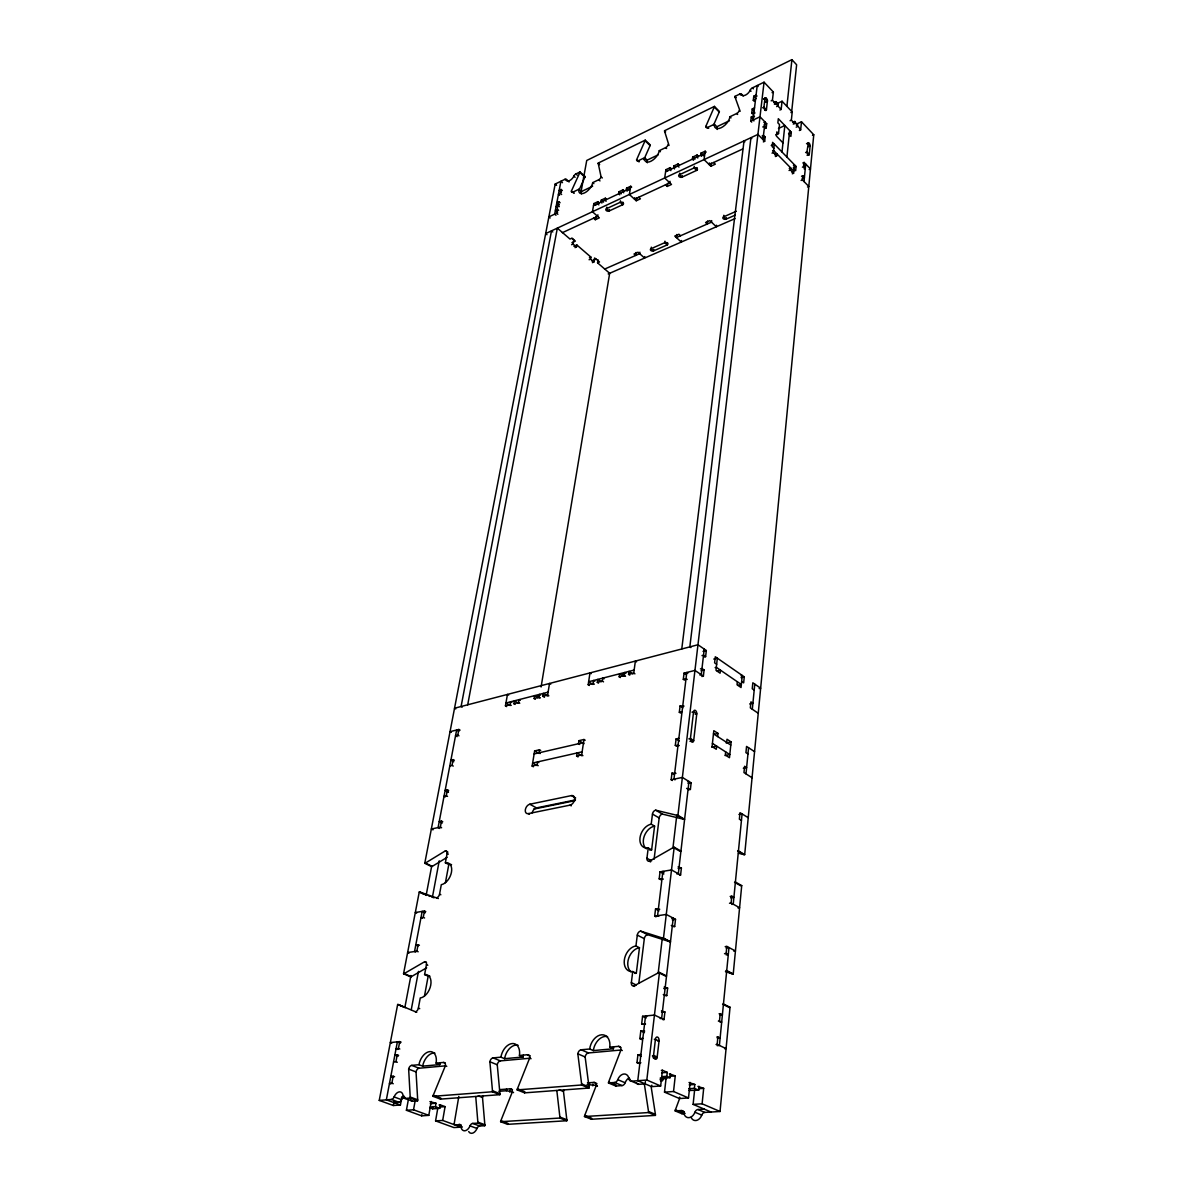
<?xml version="1.0" encoding="UTF-8"?>
<svg xmlns="http://www.w3.org/2000/svg" width="1193" height="1193" viewBox="0 0 1193 1193"><rect width="100%" height="100%" fill="white"/><g stroke="black" fill="none" stroke-linecap="round" stroke-linejoin="round"><path stroke-width="1.5" d="M810.136 145.621L809.689 143.965A2.475 1.118 67.7 0 0 808.422 142.638L806.9 151.973A2.103 0.954 67.7 0 0 807.944 154.747A2.103 0.954 67.7 0 0 809.272 154.434L810.136 145.621L808.422 146.381M679.727 1098.216L675.417 1109.818A3.892 2.833 -72.2 0 0 675.178 1110.907L681.337 1110.534A3.907 2.833 -72.4 0 1 683.813 1112.905A7.814 5.711 -72.3 0 0 688.838 1117.677A7.814 5.711 -72.3 0 0 694.923 1112.234A3.922 2.878 -72.5 0 1 697.98 1109.505L704.809 1112.413L720.035 1111.488L730.041 1007.25L723.465 1003.999A3.773 2.804 -68.3 0 0 722.615 1004.252L729.191 1007.489A3.758 2.804 -68.4 0 1 730.041 1007.25M725.463 971.654L732.427 973.92A3.698 2.744 -66.7 0 0 733.233 973.965L741.718 885.609L735.41 882.03A3.594 2.64 -63.1 0 0 734.575 882.298L740.898 885.877A3.579 2.64 -63.2 0 1 741.718 885.609M738.482 853.234L743.895 854.606A3.519 2.595 -61.7 0 0 744.686 854.606L813.76 134.749L801.487 121.761L796.387 124.132M745.998 773.884L748.563 747.728M752.321 709.268L754.781 684.141M804.007 181.545L805.722 164.067L803.426 165.081M724.598 1048.722L726.075 1048.587L717.157 1044.412L717.888 1036.985L716.784 1037.09M720.035 1022.237L721.69 1022.073L719.468 1020.999L720.199 1013.677L719.096 1013.782M726.134 954.877L728.297 954.609L726.134 953.475L726.82 946.422L725.195 946.631M737.99 907.962L739.6 907.724L731.1 903.012L731.786 896.182L730.176 896.42M807.497 187.003L808.794 186.436L802.412 179.904L802.829 175.684L801.532 176.251M804.022 168.81L805.32 168.243L803.724 166.588L804.127 162.412L802.844 162.994M716.665 664.262L714.607 662.846L715.293 656.761L744.268 676.849L743.657 682.873L741.658 681.486M773.825 148.305L772.154 146.605L772.632 142.37L796.089 166.453L795.656 170.659L794.031 169.003M720.035 1111.488L702.11 1103.793L703.676 1088.359L697.935 1086.42M799.37 130.514L800.652 129.918L801.487 121.761M688.898 1090.477L698.666 1090.193L699.053 1086.331M800.652 129.918L794.777 121.462L792.629 122.447M792.301 173.82L793.599 173.239L794.463 164.783L793.449 165.23M689.688 1090.82L689.897 1088.896M725.672 751.888L725.329 755.065L729.475 757.719L731.115 741.927L726.999 739.242L726.656 742.389M775.763 134.869L778.522 133.601L779.506 124.564L777.866 122.864L778.328 118.703L791.302 132.259L790.87 136.39L789.259 134.72M698.666 1090.193L694.401 1088.329L694.803 1084.467L689.017 1082.498M793.27 124.102L794.553 123.505L794.777 121.462M711.073 1112.04L693.118 1104.36L694.639 1089.716M737.349 681.755L737.035 684.782L741.047 687.541L742.255 675.462L741.077 675.745M793.599 173.239L790.348 169.928L790.571 167.795L789.274 168.377M786.903 157.029L789.691 130.574M791.705 111.426L796.626 64.78L791.913 59.65L586.732 160.473L580.931 192.446M666.126 1077.786L664.516 1092.147L679.503 1098.544L688.51 1097.948L690.15 1082.424M794.553 123.505L791.362 120.135L792.212 111.963L782.056 101.226L777.374 103.463M717.664 736.558L717.992 733.397L713.817 730.683L712.072 746.594L716.292 749.279L716.635 746.087L711.669 747.161M679.503 1098.544L679.667 1097.098M781.997 151.988L784.845 125.504L778.462 128.486M786.903 106.341L791.913 59.65M688.51 1097.948L673.538 1091.506L675.253 1075.877L669.362 1073.879M779.879 110.024L781.161 109.413L782.056 101.226M775.361 156.537L776.673 155.94L776.897 153.822L774.719 154.807M660.236 1078.025L670.048 1077.697L670.481 1073.789M781.161 109.413L777.911 105.998L778.134 103.94L775.942 101.629L773.795 102.643M776.673 155.94L773.347 152.555L774.272 144.055L771.245 145.457M646.74 1016.555L645.532 1015.989L637.763 1080.709L651.632 1086.644L660.668 1085.973L662.443 1070.255L661.325 1070.36M774.421 104.298L775.718 103.687L772.438 100.242L773.362 92.04L764.057 82.198L752.425 87.864A2.878 1.506 -45.9 0 0 750.129 90.265A5.741 3.012 -46.1 0 1 745.536 95.067A5.741 3.012 -46.1 0 1 741.628 94.411A2.863 1.491 -46.2 0 0 739.675 94.083L734.963 96.379A2.863 1.491 -46.3 0 0 734.977 96.916L740.152 111.307M670.048 1077.697L666.827 1076.28L667.26 1072.373L662.443 1070.255M775.718 103.687L775.942 101.629M662.905 1019.657L664.024 1019.553L664.904 1011.947L661.399 1010.933M665.664 995.708L666.783 995.588L667.633 988.087L664.173 987.058M673.598 926.678L674.686 926.529L675.506 919.326L666.276 914.449L654.674 916.149L655.539 908.977L659.729 909.245M679.518 875.17L680.592 874.991L681.397 867.997L678.056 866.923M688.808 789.751L690.389 789.438L691.15 782.817L682.366 777.433L671.167 779.745L671.957 773.139L675.984 773.318M701.842 676.506L703.378 676.133L704.094 669.944L701.991 668.527L700.455 668.9M704.079 657.03L705.615 656.642L706.316 650.543L697.965 644.757L454.533 708.224L455.741 708.925M763.356 141.922L764.668 141.311L765.145 137.061L763.475 135.346L762.163 135.957M764.892 128.501L766.204 127.905L766.681 123.684L760.001 116.78L750.77 121.149L751.709 122.118M653.496 1055.865L655.449 1039.178A3.027 1.834 84.9 0 1 657.582 1037.105A3.027 1.834 84.9 0 1 659.058 1040.833L657.134 1057.475A2.326 1.402 85.3 0 1 656.538 1058.862L656.239 1059.101A3.594 2.162 85.3 0 1 654.107 1058.295L653.645 1057.371A2.297 1.387 85.3 0 1 653.496 1055.865L652.377 1055.954M765.667 97.766L765.354 97.737A1.655 0.761 66.7 0 0 764.967 98.258L763.923 107.176A2.162 0.999 66.8 0 0 764.996 110.024A2.162 0.999 66.8 0 0 766.428 109.771L767.442 100.868A1.625 0.746 66.7 0 0 767.323 99.929L767.01 99.183A2.55 1.178 66.7 0 0 765.667 97.781M651.632 1086.644L651.796 1085.168M704.228 649.096L701.275 674.701L699.918 675.044M762.983 139.596L765.011 121.969L763.863 122.506M645.398 1081.559L645.13 1083.855L638.807 1084.333L631.44 1081.201A4.056 2.878 -70.5 0 1 628.95 1078.785A8.097 5.711 -70.6 0 0 623.999 1073.998A8.097 5.711 -70.6 0 0 617.765 1079.65A4.026 2.818 -70.5 0 1 614.649 1082.469L608.46 1082.946A4.041 2.818 -70.6 0 1 608.713 1081.812L620.942 1049.929A3.982 2.789 -69.5 0 0 618.496 1046.35L609.772 1047.156A13.809 9.574 -69.3 0 0 601.466 1034.808A13.809 9.574 -69.3 0 0 589.67 1049.005L581.17 1049.78A3.922 2.699 -69.4 0 0 577.83 1053.822L581.617 1083.9A3.982 2.729 -70.4 0 1 581.587 1084.989L588.999 1088.046A3.967 2.729 -70.6 0 0 589.014 1086.957L585.152 1056.968A3.907 2.699 -69.5 0 1 588.492 1052.942L621.061 1050.004M658.268 972.399L662.324 937.907M672.912 848.119L676.774 815.311M660.668 1085.973L646.815 1080.023L659.461 972.429L666.544 975.919A3.892 2.789 -67 0 0 665.679 976.172L658.596 972.683L633.781 986.014A3.877 2.729 -67.1 0 1 631.351 982.644L632.737 971.549A13.421 9.425 -66.3 0 1 624.327 960.067A13.421 9.425 -66.3 0 1 635.944 945.96L637.301 935.118A3.803 2.669 -65.4 0 1 640.611 931.107L662.667 938.086L669.676 941.68A3.833 2.744 -65.5 0 0 670.496 941.709L663.487 938.116A3.847 2.744 -65.3 0 1 662.667 938.086M663.487 938.116L674.179 847.209L680.949 851.056A3.698 2.625 -62.3 0 0 680.114 851.34L673.344 847.492L649.32 861.212A3.683 2.565 -62.7 0 1 646.934 858.244L648.231 847.94A12.78 8.873 -61.9 0 1 640 837.829A12.78 8.873 -61.9 0 1 651.214 824.154L652.467 814.073A3.624 2.505 -61.1 0 1 655.673 810.181L677.117 815.356A3.668 2.565 -60.9 0 0 677.922 815.341L684.603 819.278A3.654 2.58 -60.9 0 1 683.813 819.293L662.354 814.088L655.673 810.181M677.922 815.341L764.057 82.198M639.269 1063.604L636.973 1062.605L637.927 1054.806L640.909 1054.537M642.147 1039.685L639.866 1038.656L640.805 1030.961L644.682 1031.08M642.55 1024.355L641.655 1023.937L642.58 1016.302L654.45 1015.064L664.024 1019.553M660.907 879.793L659.192 878.853L660.027 871.844L671.495 869.936L680.592 874.991M676.55 746.162L675.313 745.386L676.103 738.929L678.862 738.303M680.532 713.071L679.324 712.281L680.085 705.958L684.036 706.092M684.499 680.129L683.306 679.339L684.051 673.135L694.952 670.421L703.378 676.133M750.77 121.149L751.277 116.959L753.573 115.87L754.513 116.839M752.679 114.096L751.739 113.126L752.246 108.966L754.528 107.862M754.23 101.301L753.29 100.331L753.782 96.201L756.064 95.097L757.003 96.081M638.851 983.062L644.309 938.682A3.788 2.669 -65.5 0 1 647.605 934.686L669.676 941.68M654.092 859.228L659.177 817.951A3.609 2.52 -61.2 0 1 662.354 814.088M681.77 648.977L744.029 140.908L744.879 141.773M634.84 973.324A13.391 9.44 -66.3 0 0 636.301 973.279L639.463 947.734L635.944 945.96M649.544 849.938A12.75 8.873 -62 0 0 651.632 849.848L654.584 826.093L651.214 824.154M723.838 215.277L723.644 216.828A2.028 1.342 6.6 0 0 723.241 218.692A2.028 1.342 6.6 0 0 726.075 219.139L735.112 215.202M726.269 217.588L726.075 219.139L723.644 216.828L736.305 211.265M716.546 225.223L716.352 226.759L709.85 220.63L705.585 222.509L707.21 224.045L707.613 220.959M711.684 220.616L711.475 222.166L676.401 237.571L676.834 234.514M709.373 162.994L709.149 164.574L742.508 149.095M713.608 162.502L715.308 164.172L710.849 166.23L711.267 163.083M634.93 673.851L633.737 673.076L635.377 661.071L636.555 661.861M701.439 156.313L700.768 153.286L705.197 151.198L704.049 159.594L710.849 166.23M629.77 675.163L628.577 674.388L628.994 671.391L632.961 673.97M624.61 675.805A2.505 1.089 8 0 0 622.806 675.849L623.029 674.179M694.281 166.349L694.072 167.915L696.623 170.39L682.053 177.146A2.088 1.417 8.2 0 1 679.145 176.683A2.088 1.417 8.2 0 1 679.488 174.715L679.712 173.149M625.505 676.252L624.297 675.477L624.729 672.479L625.922 673.255M693.506 160.25L692.387 159.176L692.686 157.088L697.085 155.015L697.756 158.028M697.01 167.646L696.623 170.39A2.103 1.432 7.7 0 0 696.995 168.392A2.103 1.432 7.7 0 0 694.072 167.915L679.488 174.715L682.053 177.146L682.277 175.58M620.39 677.564L619.197 676.789L619.614 673.791L622.806 675.849M681.501 240.524L681.292 242.06L674.761 236.065L678.921 234.246L680.547 235.752M664.933 241.18L664.71 242.701L667.155 244.923L653.57 250.888A1.968 1.268 8.8 0 1 650.811 250.441A1.968 1.268 8.8 0 1 651.11 248.681L651.333 247.16M603.524 681.859L602.331 681.099L602.763 678.131L603.956 678.892M674.463 168.959L673.806 165.961L678.146 163.933L677.833 166.006L678.951 167.08M667.498 242.641L667.155 244.923A1.983 1.282 8.4 0 0 667.469 243.148A1.983 1.282 8.4 0 0 664.71 242.701L651.11 248.681L653.57 250.888L653.794 249.367M670.034 181.276L669.795 182.827L634.527 199.201L634.765 197.665M598.513 683.142L597.32 682.381L597.753 679.413L601.347 681.695M582.9 755.661L581.662 754.93L583.974 739.496L578.933 740.659L578.471 743.731L579.709 744.462M671.182 168.571L670.212 167.661L665.918 169.674L664.665 177.981L671.51 184.438L667.215 186.436L667.677 183.319M594.353 684.2L593.16 683.44L593.607 680.472L594.8 681.233M670.212 167.661L670.869 170.644M578.053 756.914L576.607 756.064L577.084 752.977L581.796 755.765M589.387 685.468L588.194 684.707L589.968 672.912L591.161 673.672M644.816 256.555L644.593 258.061L638.016 252.23L634.02 254.005L635.66 255.451L636.137 252.439M639.91 252.185L639.672 253.691L604.568 269.111M631.679 187.137L630.709 186.242L629.367 194.474L636.242 200.767L636.734 197.695M533.375 766.771L532.138 766.07L534.628 750.919L539.46 749.8L540.697 750.516M547.736 696.086L543.337 693.401L542.86 696.309L547.617 695.087L549.526 683.455L550.719 684.2M532.138 766.07L536.984 764.981L537.491 761.924L538.729 762.64M539.46 749.8L538.968 752.828L540.205 753.544M539.818 697.577A2.416 1.014 9.2 0 0 537.864 697.577L534.643 695.623L534.166 698.531L538.893 697.308L539.37 694.415L540.578 695.146M624.401 190.999L623.104 189.821L622.761 191.864L623.73 192.759M541.085 686.989L609.668 273.301L597.559 262.833L598.066 259.835M623.149 202.348L622.776 204.659L609.101 210.997A2.013 1.327 10.4 0 1 606.283 210.55A2.013 1.327 10.4 0 1 606.521 208.686L606.79 207.15M630.709 186.242L626.549 188.196L626.221 190.254L627.19 191.134M623.104 189.821L618.973 191.76L618.645 193.803L619.764 194.832M537.864 697.577L538.132 695.951M620.449 200.782L620.196 202.318L606.521 208.686L609.101 210.997L609.369 209.461M458.828 1096.397L454.041 1124.581L461.259 1125.074M592.429 262.639L593.89 261.983L594.591 257.971L596.246 259.403M518.403 703.229L514.392 700.828L513.9 703.706L518.537 702.513L519.03 699.635L520.237 700.366M606.312 199.052L605.343 198.187L604.985 200.215L606.119 201.244M508.65 695.146L507.457 694.43L505.429 705.868L510.037 704.69L510.544 701.812L511.752 702.543M599.199 202.84L597.902 201.677L597.544 203.72L598.841 204.868M429.674 1107.73L432.656 1108.834L439.755 1108.327L440.351 1104.882L445.078 1106.642L442.678 1120.436L435.579 1120.898L437.861 1107.79M593.592 218.2L595.307 219.721L595.844 216.679M597.887 214.8L597.618 216.336L562.365 232.68M589.088 259.746L590.55 259.105L590.893 257.091L576.83 244.953L573.908 246.28M605.343 198.187L601.272 200.096L600.929 202.124L601.898 203.004M597.902 201.677L593.875 203.571L592.429 211.728L599.333 217.857L595.307 219.721M430.076 1107.104L435.4 1106.716L436.012 1103.271L429.912 1101.601M408.409 1099.409L406.41 1110.28L421.681 1115.843L428.794 1115.366L431.255 1101.497M432.656 1108.834L433.074 1106.463M574.996 247.622L576.473 246.966L576.83 244.953M421.681 1115.843L421.919 1114.53M571.596 244.699L573.058 244.028L573.788 239.987L572.073 238.511M406.41 1110.28L413.524 1109.788L415.194 1100.617M424.514 995.901L428.168 976.142L424.604 974.592L426.438 964.66A3.49 2.162 -66.1 0 0 424.708 961.692L404.233 973.563A3.475 2.118 -66.2 0 1 403.547 973.786L419.25 892.036A3.355 2.043 -64.3 0 1 419.861 892.051L438.368 898.538M445.421 882.701L448.792 864.493L445.377 862.793L447.092 853.502A3.34 2.043 -63.3 0 0 445.377 850.863L425.439 863.031A3.311 2.013 -63.4 0 1 424.768 863.285L555.177 184.065L564.96 179.293A2.61 1.312 -49.8 0 1 566.541 179.711A5.234 2.625 -49.6 0 0 569.702 180.531A5.234 2.625 -49.6 0 0 573.833 176.146A2.625 1.312 -49.6 0 1 575.906 173.954L580.007 171.956L585.077 176.534A2.625 1.327 -49.5 0 1 584.898 177.131L579.142 189.806M397.657 1004.506L404.859 1007.489A3.519 2.147 -67.3 0 1 405.501 1007.548L398.283 1004.566A3.534 2.147 -67.2 0 0 397.657 1004.506L379.24 1100.393L393.317 1105.508L400.43 1104.986L401.892 1097.098M416.73 1012.335L415.373 1011.768A3.564 2.192 -67.2 0 0 418.37 1008.1L420.249 997.974A12.362 7.635 -66.7 0 0 430.733 985.209A12.362 7.635 -66.7 0 0 424.604 974.592M436.638 897.718A3.385 2.088 -64.3 0 0 439.546 894.154L441.306 884.684A11.781 7.247 -63.8 0 0 451.446 872.262A11.781 7.247 -63.8 0 0 445.377 862.793M401.415 1097.292L403.473 1098.052L403.666 1096.964M467.701 704.795L557.34 228.131L569.986 239.047L571.939 238.138L575.369 241.105L571.939 242.671M393.317 1105.508L393.809 1102.884M394.212 1100.528L393.824 1102.586L398.865 1102.213A3.683 2.267 -69.5 0 0 401.549 1099.678A7.382 4.563 -69.6 0 1 403.935 1096.128M411.302 1009.502L418.46 971.4M432.373 897.36L439.233 860.809M404.979 1006.847L410.929 975.516M426.229 894.884L431.762 865.745M390.872 1083.945L389.47 1083.423L391.856 1083.214L393.183 1076.22L394.57 1076.742M393.556 1061.934L395.927 1061.71L397.239 1054.791L398.611 1055.328M397.91 1049.437L396.076 1048.707L398.432 1048.468L399.73 1041.608L401.102 1042.145M408.96 953.132L407.633 952.551L416.849 951.194L418.087 944.692L419.414 945.288M422.262 918.356L420.965 917.745L423.261 917.372L424.469 911.005L425.767 911.616M433.044 829.836L431.359 828.986L440.351 827.137L441.485 821.097L442.752 821.753M445.302 796.879L444.05 796.223L446.301 795.731L447.42 789.811L448.657 790.482M449.806 765.921L452.043 765.399L453.131 759.598L454.369 760.269M457.173 736.618L455.547 735.708L457.769 735.156L458.843 729.46L460.066 730.146M550.167 217.991L548.884 216.872L556.609 213.204L557.37 209.222L558.652 210.341M560.084 202.735L558.801 201.602L558.056 205.569L559.338 206.702M559.562 195.294L558.428 194.31L560.367 193.385L561.098 189.448L562.38 190.582M651.169 1086.898L655.404 1114.337A3.833 2.744 -72.1 0 1 655.404 1115.395L591.4 1119.258L584.481 1116.529A3.758 2.595 -71.5 0 1 584.719 1115.47L596.157 1085.779A3.713 2.565 -70.6 0 0 593.95 1082.394L587.448 1082.886M564.006 1089.895A3.654 2.49 -70.5 0 0 563.484 1091.535L566.824 1119.735A3.698 2.52 -71.5 0 1 566.794 1120.749L507.577 1124.328L500.613 1121.703A3.639 2.386 -71 0 1 500.866 1120.689L512.259 1092.087A3.594 2.371 -70.1 0 0 510.306 1088.821L499.673 1089.627M588.999 1088.046L524.607 1092.848L517.151 1089.895A3.892 2.58 -70.1 0 1 517.434 1088.806L529.603 1058.176A3.847 2.55 -69.2 0 0 527.47 1054.731L519.432 1055.462A13.347 8.769 -69.1 0 0 512.185 1043.547A13.347 8.769 -69.1 0 0 500.911 1057.177L493.067 1057.893A3.788 2.461 -69.1 0 0 489.876 1061.77L492.47 1090.73A3.847 2.505 -70 0 1 492.411 1091.774L499.867 1094.682A3.833 2.505 -70.1 0 0 499.927 1093.638L497.257 1064.753A3.773 2.475 -69.2 0 1 500.434 1060.89L530.467 1058.176M499.867 1094.682L440.456 1099.111L432.984 1096.307A3.758 2.371 -69.7 0 1 433.268 1095.263L445.377 1065.781A3.713 2.341 -68.9 0 0 443.513 1062.456L436.086 1063.127A12.899 8.068 -68.8 0 0 429.734 1051.615A12.899 8.068 -68.8 0 0 418.952 1064.708L411.704 1065.379A3.668 2.267 -68.8 0 0 408.647 1069.107L410.213 1097.023A3.728 2.297 -69.6 0 1 410.124 1098.037L417.595 1100.811A3.713 2.297 -69.7 0 0 417.684 1099.797L416.044 1071.94A3.654 2.267 -68.9 0 1 419.086 1068.227L444.855 1065.901M713.474 125.354L719.23 112.067A2.818 1.476 -46.7 0 0 719.394 111.456L714.413 106.401L664.59 130.708A2.759 1.417 -47.7 0 0 664.576 131.2L669.019 145.486M707.703 128.292L705.824 126.398L714.249 107.027A2.818 1.461 -46.8 0 0 714.413 106.401M643.817 159.713L650.096 145.561A2.714 1.402 -48.2 0 0 650.274 144.95L645.234 140.148L598.275 163.053A2.654 1.342 -49.1 0 0 598.245 163.516L601.063 176.788L602.331 177.951M638.851 161.771L636.63 159.683L645.055 140.759A2.714 1.387 -48.2 0 0 645.234 140.148M573.326 192.759L571.417 191.044L579.828 172.553A2.625 1.312 -49.5 0 0 580.007 171.956M424.768 863.285L431.583 866.625A3.296 2.013 -63.5 0 0 432.254 866.372L447.166 857.305M403.547 973.786L410.675 976.858A3.46 2.118 -66.3 0 0 411.361 976.635L426.662 967.791M583.541 177.28L585.077 176.534M561.098 189.448L559.174 190.388L561.411 192.356M753.29 100.331L755.572 99.228M772.08 92.651L773.362 92.04M763.669 98.885L764.967 98.273M763.639 99.138L764.937 98.527L767.412 101.122L765.697 101.957M571.417 191.044A2.64 1.342 -49.7 0 0 572.998 192.088L578.873 189.269A9.305 4.727 -49.5 0 0 584.54 192.923A9.305 4.727 -49.5 0 0 592.727 182.618L598.707 179.755A2.669 1.357 -49.2 0 0 601.063 176.788M636.63 159.683A2.729 1.402 -48.4 0 0 638.374 160.697L644.608 157.715A9.633 4.996 -48.2 0 0 650.826 161.294A9.633 4.996 -48.2 0 0 659.282 150.661L665.634 147.619A2.774 1.432 -47.9 0 0 668.065 144.562M705.824 126.398A2.833 1.491 -47 0 0 707.732 127.397L714.353 124.221A9.991 5.264 -46.7 0 0 721.198 127.711A9.991 5.264 -46.7 0 0 729.952 116.735L736.692 113.499A2.878 1.521 -46.4 0 0 739.213 110.352M765.727 101.688L767.442 100.868M558.801 201.602L556.877 202.527L558.965 204.361M581.438 193.833A9.29 4.742 -49.5 0 1 581.438 191.551L590.938 187.018M591.803 186.6L592.667 186.183M644.608 157.715L647.143 160.116L658.133 154.851M714.353 124.221L716.874 126.741L729.519 120.687M771.155 100.853L772.438 100.242M559.085 204.957L556.117 206.493L557.727 207.895M751.739 113.126L754.036 112.038L754.975 113.007M762.64 107.788L763.923 107.176L766.428 109.771L765.131 110.382M557.37 209.222L555.431 210.132L557.683 212.1M776.434 104.76L778.134 103.94M776.628 106.609L777.911 105.998M764.087 124.907L766.681 123.684M593.518 205.614L630.366 188.3M665.605 171.747L704.914 153.286M790.944 112.574L792.212 111.963M762.789 126.995L764.534 126.175L766.204 127.905M790.079 120.732L791.362 120.135M762.968 138.075L765.145 137.061M796.402 125.131L797.685 124.534M636.242 200.767L640.417 198.843L638.702 197.263M796.193 127.174L797.476 126.577M788.558 133.527L791.302 132.259M772.557 150.885L773.571 150.422L793.807 171.106L791.794 172.016M772.035 153.151L773.347 152.555M812.493 135.331L813.76 134.749M806.498 143.727L807.765 143.145M808.392 146.635L810.107 145.859L807.75 143.399M805.618 152.54L806.9 151.973L809.272 154.434L807.139 155.388M589.431 257.748L590.893 257.091M793.315 167.676L796.089 166.453M789.05 170.495L790.348 169.928M591.907 260.999L596.172 259.09L599.512 261.968L597.559 262.833M802.427 167.169L803.724 166.588M809.182 169.555L810.479 168.974L804.127 162.412M802.263 178.279L804.425 177.325L802.829 175.684M801.114 180.471L802.412 179.904M608.206 273.928L735.037 218.617M703.065 651.378L706.316 650.543M548.094 692.164L505.936 703.005L510.216 705.54M634.139 670.063L588.641 681.755L592.876 684.439M588.194 684.707L593.16 683.44M597.32 682.381L602.331 681.099M619.197 676.789L624.297 675.477M628.577 674.388L633.737 673.076M702.006 655.598L703.527 655.211L705.615 656.642M713.772 659.073L717.321 658.178L715.994 670.362L720.11 673.18L720.438 670.138L717.187 670.943M458.843 729.46L450.044 731.667L451.252 732.353M701.022 670.72L704.094 669.944M715.129 667.603L716.307 667.305L741.33 684.499L737.796 685.349M683.306 679.339L686.02 678.668L687.213 679.458M741.047 677.639L744.268 676.849M453.131 759.598L450.909 760.12L453.787 761.701M759.151 688.57L760.657 688.212L752.828 682.784L752.231 688.779L754.2 690.136M679.324 712.281L682.068 711.639M692 712.176L693.551 711.818A2.654 1.551 76.8 0 1 695.43 710.476A2.654 1.551 76.8 0 1 696.757 713.906L693.685 740.599A2.669 1.581 77.4 0 1 691.776 741.986A2.669 1.581 77.4 0 1 690.434 738.527L693.551 711.818L696.757 713.906L695.206 714.264M749.681 703.945L752.917 703.199L750.934 701.857L750.337 707.926L758.256 713.28M534.136 753.931L583.511 742.568M582.124 751.829L532.645 763.028L537.014 765.533M576.607 756.064L581.662 754.93M447.42 789.811L445.183 790.303L448.493 792.077M447.241 792.361L448.076 792.167M688.868 738.87L690.434 738.527L693.685 740.599L690.031 741.39M714.696 734.127L717.992 733.397M675.313 745.386L679.309 745.55M726.179 742.985L731.115 741.927M725.076 755.527L729.788 754.543L712.415 743.388M441.485 821.097L439.233 821.574L442.171 823.081M529.528 814.312L528.26 813.626A5.1 3.281 -61.8 0 1 525.352 809.689A5.1 3.281 -61.8 0 1 529.796 804.231L571.462 795.597L575.637 797.953M532.138 812.895A5.085 3.281 -61.9 0 1 536.492 807.9L575.473 799.906M533.644 809.122L574.966 800.667M743.328 768.232L746.609 767.561L744.596 766.264L743.97 772.587L752.067 777.747M528.26 813.626L570.015 805.141A5.19 3.415 -61.3 0 0 574.564 799.578A5.19 3.415 -61.3 0 0 571.462 795.597M687.556 781.758L688.972 781.475L678.325 873.738L676.893 873.962M688.003 783.443L691.15 782.817M686.616 788.424L690.389 789.438M738.899 814.521L742.076 813.924L733.233 904.205L731.801 904.413M678.161 868.534L681.397 867.997M424.469 911.005L415.313 912.526L416.625 913.137M659.192 878.853L663.338 879.092M418.087 944.692L415.775 945.035L417.982 946.034M730.698 897.852L733.904 897.36L731.786 896.182M729.505 903.25L731.1 903.012M671.763 918.312L673.21 918.103L661.638 1018.434L660.161 1018.583M672.241 919.803L675.506 919.326M671.286 925.47L674.686 926.529M726.105 947.943L728.983 947.57L719.394 1045.471L717.187 1045.665M733.829 951.179L735.44 950.97L726.82 946.422M724.509 953.684L726.134 953.475M663.755 988.535L667.633 988.087M663.293 994.559L666.783 995.588M661.563 1012.29L664.904 1011.947M399.73 1041.608L390.335 1042.578L391.722 1043.129M720.214 1014.975L722.406 1014.751L720.199 1013.677M641.655 1023.937L645.517 1024.056M718.365 1021.104L719.468 1020.999M397.239 1054.791L394.868 1055.03L398.089 1056.282M639.866 1038.656L642.848 1038.372M654.316 1039.282L659.058 1040.833L657.567 1040.967M717.366 1038.298L720.125 1038.044L717.888 1036.985M418.952 1064.708L422.65 1066.139L439.785 1064.588A12.884 8.068 -68.8 0 0 440.008 1062.799M500.911 1057.177L504.609 1058.683L523.116 1056.998A13.317 8.769 -69.1 0 0 523.309 1055.134M589.67 1049.005L593.339 1050.586L613.426 1048.766A13.779 9.574 -69.4 0 0 613.575 1046.828M716.054 1044.516L717.157 1044.412M393.183 1076.22L390.812 1076.429L393.272 1077.354M653.436 1057.326L657.194 1056.998L653.555 1055.373M653.197 1057.818L657.134 1057.475M636.973 1062.605L640.88 1062.754M661.623 1072.82L667.26 1072.373M661.742 1076.668L666.827 1076.28M669.631 1076.325L675.253 1075.877M403.473 1098.052L405.247 1097.918M379.24 1100.393L391.379 1099.469L398.865 1102.213M391.379 1099.469A3.683 2.252 -69.4 0 0 394.078 1096.934A7.412 4.548 -69.5 0 1 399.506 1091.849A7.412 4.548 -69.5 0 1 403.159 1096.233A3.713 2.297 -69.5 0 0 404.994 1098.44L410.124 1098.037M432.984 1096.307L492.411 1091.774M498.853 1091.312L506.354 1090.745L512.572 1091.878M517.151 1089.895L581.587 1084.989M587.06 1084.601L597.29 1085.496M631.44 1081.201L646.815 1080.023M660.4 1079.024L666.604 1078.547M660.445 1080.739L662.562 1080.59A13.272 9.619 -70.9 0 1 663.114 1077.771M404.994 1098.44L412.48 1101.199L417.595 1100.811M608.46 1082.946L615.842 1086.048L622.03 1085.585A4.011 2.833 -70.6 0 0 625.132 1082.767A8.068 5.711 -70.8 0 1 629.099 1077.861M430.241 1103.689L436.012 1103.271M689.196 1084.884L694.803 1084.467M439.024 1104.986L440.351 1104.882M688.793 1088.732L694.401 1088.329M439.755 1107.029L445.078 1106.642M698.621 1088.717L703.676 1088.359M664.516 1092.147L673.538 1091.506M693.118 1104.36L702.11 1103.793M459.066 1124.283A3.579 2.282 -70.7 0 1 460.945 1126.446A7.173 4.593 -70.7 0 0 464.703 1130.8A7.173 4.593 -70.7 0 0 470.012 1125.894A3.594 2.311 -70.8 0 1 472.682 1123.433L477.796 1123.12L484.776 1125.7A3.579 2.326 -70.9 0 0 484.835 1124.716L482.509 1097.515A3.534 2.297 -70.1 0 1 483.21 1095.621M500.613 1121.703L559.845 1118.05L566.794 1120.749M584.481 1116.529L648.515 1112.562L655.404 1115.395M697.98 1109.505L704.243 1109.117M472.682 1123.433L479.661 1126.013L484.776 1125.7M675.178 1110.907L682.038 1113.785L684.35 1113.651M428.854 896.032L429.883 896.39M431.97 897.091L434.073 897.807M400.43 1104.986L386.353 1099.857L397.373 1041.847L400.43 1043.055M413.524 1109.788L428.794 1115.366M442.678 1120.436L461.035 1127.146M435.579 1120.898L453.922 1127.564L462.287 1127.072L460.945 1126.446M394.078 1096.934L401.549 1099.678M470.012 1125.894L477.006 1128.459A3.579 2.326 -71 0 1 479.661 1126.013M410.213 1097.023L417.684 1099.797M475.739 1096.546L477.856 1122.136L484.835 1124.716M435.4 1106.716L439.755 1108.327M403.159 1096.233L404.561 1096.755M391.856 1083.214L393.243 1083.736M433.268 1095.263L440.739 1098.067A3.743 2.371 -69.8 0 0 440.456 1099.111M500.866 1120.689L507.845 1123.314A3.624 2.386 -71.1 0 0 507.577 1124.328M408.647 1069.107L416.044 1071.94M478.199 1095.845L482.509 1097.515M395.927 1061.71L397.314 1062.247M411.704 1065.379L419.086 1068.227M492.47 1090.73L499.927 1093.638M556.818 1090.506L559.875 1117.021L566.824 1119.735M445.377 1065.781L446.764 1066.333M512.259 1092.087L513.557 1092.609M398.432 1048.468L399.804 1049.02M436.086 1063.127L439.785 1064.588M517.434 1088.806L524.875 1091.759A3.877 2.58 -70.3 0 0 524.607 1092.848M584.719 1115.47L591.653 1118.214A3.743 2.595 -71.7 0 0 591.4 1119.258M443.513 1062.456L445.362 1063.187M510.306 1088.821L512.468 1089.671M489.876 1061.77L497.257 1064.753M559.204 1089.805L563.484 1091.535M493.067 1057.893L500.434 1060.89M581.617 1083.9L589.014 1086.957M644.354 1083.99L648.515 1111.503L655.404 1114.337M529.603 1058.176L530.989 1058.758M596.157 1085.779L597.439 1086.316M519.432 1055.462L523.116 1056.998M418.37 1008.1L419.727 1008.667M527.47 1054.731L530.244 1055.88M593.95 1082.394L596.947 1083.632M614.649 1082.469L622.03 1085.585M681.337 1110.534L684.335 1111.801M683.813 1112.905L685.11 1113.442M608.713 1081.812L609.653 1082.215M610.577 1082.603L616.11 1084.914A4.011 2.818 -70.8 0 0 615.842 1086.048M675.417 1109.818L682.277 1112.696A3.877 2.833 -72.4 0 0 682.038 1113.785M617.765 1079.65L625.132 1082.767M694.923 1112.234L701.767 1115.127A3.907 2.878 -72.7 0 1 704.809 1112.413M398.283 1004.566L416.133 1012.037M628.95 1078.785L630.336 1079.382M577.83 1053.822L585.152 1056.968M404.233 973.563L411.361 976.635M581.17 1049.78L588.492 1052.942M660.221 1079.576L662.562 1080.59M609.772 1047.156L613.426 1048.766M424.708 961.692L426.483 962.483M620.942 1049.929L622.314 1050.541M426.438 964.66L427.78 965.241M618.496 1046.35L620.778 1047.365M637.927 1054.806L641.118 1056.223M416.849 951.194L418.176 951.775M415.716 952.059L414.538 951.522L422.173 911.392L425.215 912.809M640.805 1030.961L644.429 1032.616M423.261 917.372L424.574 917.984M642.58 1016.302L646.188 1017.972M419.861 892.051L424.186 894.109M425.483 894.72L426.766 895.332A3.355 2.043 -64.4 0 0 426.14 895.317L425.29 894.914M419.25 892.036L420.98 892.856M421.845 893.274L423.56 894.094M633.781 986.014L634.676 986.432M439.546 894.154L440.843 894.78M631.351 982.644L636.257 985M632.737 971.549L636.301 973.279M425.439 863.031L432.254 866.372M445.377 850.863L447.927 852.145M447.092 853.502L448.374 854.143M637.301 935.118L644.309 938.682M440.351 827.137L441.619 827.778M439.785 828.464L438.085 827.599L456.636 730.012L458.798 731.234M640.611 931.107L647.605 934.686M733.233 973.965L726.731 970.625A3.713 2.744 -66.5 0 1 725.911 970.565L732.427 973.92M658.73 916.328L657.567 915.732L662.89 871.367L664.173 872.083M654.674 916.149L655.986 916.835M446.301 795.731L447.539 796.387M655.539 908.977L659.013 910.811M452.043 765.399L453.265 766.07M529.796 804.231L536.492 807.9M660.027 871.844L663.89 873.962M649.32 861.212L650.603 861.913M646.934 858.244L651.632 860.839M648.231 847.94L651.632 849.848M570.015 805.141L571.268 805.842M457.769 735.156L458.977 735.842M536.984 764.981L538.222 765.682M534.628 750.919L538.938 753.409M462.168 707.136L461.094 706.51L551.494 230.86L552.791 231.979M652.467 814.073L659.177 817.951M744.686 854.606L738.452 850.937A3.534 2.595 -61.6 0 1 737.662 850.937L743.895 854.606M677.117 815.356L683.813 819.293M505.429 705.868L506.637 706.584M510.037 704.69L511.245 705.406M578.933 740.659L584.048 743.716M513.9 703.706L515.108 704.422M583.974 739.496L585.196 740.227M518.537 702.513L519.745 703.244M671.167 779.745L672.405 780.49M534.166 698.531L535.374 699.262M542.86 696.309L544.455 697.279M538.893 697.308L540.101 698.054M675.059 779.834L673.956 779.163L686.765 672.464L687.824 673.18M741.435 820.426L739.377 819.173L740.018 812.672L748.235 817.697M547.617 695.087L548.825 695.817M671.957 773.139L674.448 774.645M676.103 738.929L679.354 740.987M747.951 753.961L745.938 752.649L746.55 746.415L754.572 751.65M713.459 733.844L730.772 745.058M680.085 705.958L682.903 707.792M684.051 673.135L686.437 674.746M690.881 647.59L689.837 646.874L750.949 137.672L751.799 138.537M546.976 234.693L545.678 233.574L757.928 134.421L764.668 141.311M573.058 244.028L576.473 246.966M590.55 259.105L593.89 261.983M556.609 213.204L557.906 214.322M555.968 215.247L554.67 214.129L560.919 181.261L562.5 182.678M560.367 193.385L561.635 194.519M555.177 184.065L556.594 185.318M572.998 192.088L574.28 193.236M564.96 179.293L566.556 180.71M578.873 189.269L581.438 191.551M593.875 203.571L595.814 205.315M566.541 179.711L569.076 181.977M573.833 176.146L575.101 177.295M575.906 173.954L577.173 175.103M601.272 200.096L603.539 202.124M592.727 182.618L593.846 183.633M579.828 172.553L584.898 177.131M598.707 179.755L599.99 180.918M618.973 191.76L621.24 193.818M626.549 188.196L628.815 190.269M598.275 163.053L599.542 164.216M598.245 163.575L599.512 164.738M665.515 184.826L667.215 186.436M638.374 160.697L639.329 161.607M665.918 169.674L667.528 171.195M645.055 140.759L650.096 145.561M659.282 150.661L660.4 151.72M673.806 165.961L675.417 167.497M678.146 163.933L679.1 164.843M665.634 147.619L666.589 148.528M664.59 130.708L665.53 131.618M664.59 131.23L665.53 132.155M692.686 157.088L694.923 159.251M697.085 155.015L698.039 155.94M700.768 153.286L703.318 155.776M705.197 151.198L706.152 152.137M707.732 127.397L708.687 128.337M714.249 107.027L719.23 112.067M729.952 116.735L731.041 117.853M736.692 113.499L737.632 114.453M734.977 96.916L735.917 97.886M751.277 116.959L753.484 119.225M753.916 120.925L753.066 120.061L757.212 85.523L758.137 86.507M752.246 108.966L754.438 111.232M782.981 142.862L776.404 136.091L776.867 131.901L778.522 133.601M734.963 96.379L735.887 97.349M741.628 94.411L743.179 96.022M739.675 94.083L740.614 95.052M750.129 90.265L751.053 91.235M753.782 96.201L755.959 98.482M752.425 87.864L753.35 88.834M717.202 129.455A9.976 5.279 -46.7 0 1 716.874 126.741M647.367 162.785A9.619 4.996 -48.1 0 1 647.143 160.116M559.875 1117.021A3.713 2.52 -71.3 0 1 559.845 1118.05M648.515 1111.503A3.847 2.744 -72 0 1 648.515 1112.562M701.767 1115.127A7.784 5.711 -72.5 0 1 696.354 1120.451A7.784 5.711 -72.5 0 1 691.09 1117.274M477.006 1128.459A7.143 4.608 -70.8 0 1 468.67 1131.575M477.856 1122.136A3.594 2.326 -70.8 0 1 477.796 1123.12M592.951 1084.034A12.84 8.828 -70.5 0 1 592.802 1085.839M589.536 1082.618A12.855 8.828 -70.4 0 1 589.387 1084.422M509.978 1090.342A12.437 8.142 -70.1 0 1 509.799 1092.087M506.533 1089A12.452 8.142 -70 0 1 506.354 1090.745M658.596 972.683A3.907 2.789 -66.9 0 1 659.461 972.429M673.344 847.492A3.713 2.625 -62.3 0 1 674.179 847.209M631.008 971.833A13.391 9.44 -66.3 0 1 628.756 958.054A13.391 9.44 -66.3 0 1 639.463 947.734M646.487 848.82A12.75 8.873 -62 0 1 644.235 836.233A12.75 8.873 -62 0 1 654.584 826.093M428.168 976.142A12.333 7.65 -66.7 0 1 429.912 976.172M448.792 864.493A11.766 7.262 -63.8 0 1 451.55 864.671M638.807 1084.333A4.041 2.878 -70.7 0 1 636.51 1082.692M412.48 1101.199A3.698 2.297 -69.6 0 1 410.675 1099.469M593.339 1050.586A13.779 9.574 -69.4 0 1 607.55 1036.613M504.609 1058.683A13.317 8.769 -69.1 0 1 518.09 1045.277M422.65 1066.139A12.884 8.068 -68.8 0 1 434.908 1053.136M622.776 204.659L620.196 202.318A2.028 1.342 10 0 1 623.029 202.765A2.028 1.342 10 0 1 622.776 204.659"/></g></svg>
